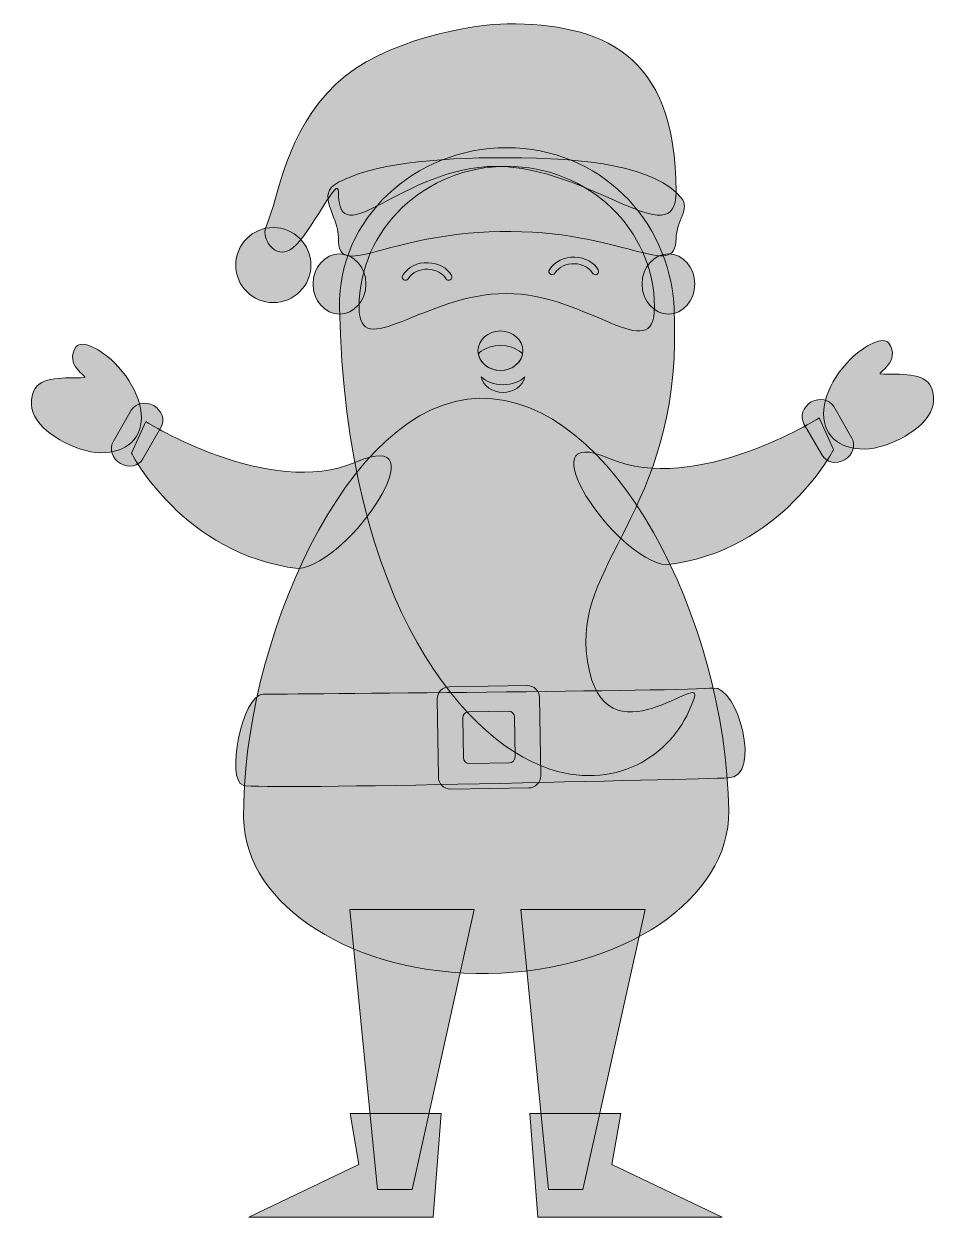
# Model space of a CAD drawing. Header units: inches. Extents: x 228 to 5960, y -2302 to -118.
# Drawn here: x 3893 to 4627, y -2297 to -1343 of the extents above; entities that cross this region are included whole.
import ezdxf

# ---------------------------------------------------------------- set-up
doc = ezdxf.new("R2010")
doc.units = ezdxf.units.IN
doc.header["$MEASUREMENT"] = 0
doc.layers.add('Layer 1', color=7, linetype='Continuous')

# ---------------------------------------------------------------- blocks, each defined once
blk = doc.blocks.new('block 3')
at = {"layer": 'Layer 1', "true_color": 0xfab587}
h = blk.add_hatch(color=31, dxfattribs=at)
h.dxf.hatch_style = 2
edge = h.paths.add_edge_path()
edge.add_spline(control_points=[(4429.96, -1550.71), (4429.96, -1564.03), (4420.51, -1574.82), (4408.85, -1574.82), (4397.18, -1574.82), (4387.72, -1564.03), (4387.72, -1550.71), (4387.72, -1537.41), (4397.18, -1526.61), (4408.85, -1526.61), (4420.51, -1526.61), (4429.96, -1537.41), (4429.96, -1550.71)], knot_values=[0, 0, 0, 0, 1, 1, 1, 2, 2, 2, 3, 3, 3, 4, 4, 4, 4], degree=3, periodic=1)
at = {"layer": 'Layer 1', "lineweight": 0}
blk.add_open_spline([(4429.96, -1550.71), (4429.96, -1564.03), (4420.51, -1574.82), (4408.85, -1574.82), (4397.18, -1574.82), (4387.72, -1564.03), (4387.72, -1550.71), (4387.72, -1537.41), (4397.18, -1526.61), (4408.85, -1526.61), (4420.51, -1526.61), (4429.96, -1537.41), (4429.96, -1550.71)], degree=3, knots=[0, 0, 0, 0, 1, 1, 1, 2, 2, 2, 3, 3, 3, 4, 4, 4, 4], dxfattribs=at)
blk = doc.blocks.new('block 4')
at = {"layer": 'Layer 1', "true_color": 0xfab587}
h = blk.add_hatch(color=31, dxfattribs=at)
h.dxf.hatch_style = 2
edge = h.paths.add_edge_path()
edge.add_spline(control_points=[(4166.65, -1550.71), (4166.65, -1564.03), (4157.2, -1574.82), (4145.54, -1574.82), (4133.86, -1574.82), (4124.41, -1564.03), (4124.41, -1550.71), (4124.41, -1537.41), (4133.86, -1526.61), (4145.54, -1526.61), (4157.2, -1526.61), (4166.65, -1537.41), (4166.65, -1550.71)], knot_values=[0, 0, 0, 0, 1, 1, 1, 2, 2, 2, 3, 3, 3, 4, 4, 4, 4], degree=3, periodic=1)
at = {"layer": 'Layer 1', "lineweight": 0}
blk.add_open_spline([(4166.65, -1550.71), (4166.65, -1564.03), (4157.2, -1574.82), (4145.54, -1574.82), (4133.86, -1574.82), (4124.41, -1564.03), (4124.41, -1550.71), (4124.41, -1537.41), (4133.86, -1526.61), (4145.54, -1526.61), (4157.2, -1526.61), (4166.65, -1537.41), (4166.65, -1550.71)], degree=3, knots=[0, 0, 0, 0, 1, 1, 1, 2, 2, 2, 3, 3, 3, 4, 4, 4, 4], dxfattribs=at)
blk = doc.blocks.new('block 5')
at = {"layer": 'Layer 1', "true_color": 0xec1c24}
h = blk.add_hatch(color=240, dxfattribs=at)
h.dxf.hatch_style = 2
edge = h.paths.add_edge_path()
edge.add_spline(control_points=[(3990.48, -1660.83), (3990.48, -1660.83), (3978.96, -1685.97), (3978.96, -1685.97), (3978.96, -1685.97), (4020.45, -1767.36), (4112.5, -1778.43), (4154.61, -1774.28), (4227.44, -1663.39), (4158.53, -1693.25), (4089.6, -1723.1), (3990.48, -1660.83), (3990.48, -1660.83)], knot_values=[0, 0, 0, 0, 1, 1, 1, 2, 2, 2, 3, 3, 3, 4, 4, 4, 4], degree=3, periodic=1)
at = {"layer": 'Layer 1', "lineweight": 0}
blk.add_open_spline([(3990.48, -1660.83), (3990.48, -1660.83), (3978.96, -1685.97), (3978.96, -1685.97), (3978.96, -1685.97), (4020.45, -1767.36), (4112.5, -1778.43), (4154.61, -1774.28), (4227.44, -1663.39), (4158.53, -1693.25), (4089.6, -1723.1), (3990.48, -1660.83), (3990.48, -1660.83)], degree=3, knots=[0, 0, 0, 0, 1, 1, 1, 2, 2, 2, 3, 3, 3, 4, 4, 4, 4], dxfattribs=at)
blk = doc.blocks.new('block 6')
at = {"layer": 'Layer 1', "true_color": 0x2d2932}
h = blk.add_hatch(color=250, dxfattribs=at)
h.dxf.hatch_style = 2
edge = h.paths.add_edge_path()
edge.add_spline(control_points=[(3984.17, -1670.59), (3977.4, -1684.37), (3956.96, -1690.65), (3933.9, -1681.29), (3910.85, -1671.92), (3892.88, -1655.93), (3900.68, -1636.71), (3905.97, -1623.67), (3926.27, -1626.36), (3941.41, -1625.56), (3944.72, -1625.37), (3924.5, -1615.4), (3934.88, -1600.86), (3938.9, -1595.25), (3954.07, -1602.43), (3965.47, -1613.85), (3983.06, -1631.43), (3991.95, -1654.79), (3984.17, -1670.59)], knot_values=[0, 0, 0, 0, 1, 1, 1, 2, 2, 2, 3, 3, 3, 4, 4, 4, 5, 5, 5, 6, 6, 6, 6], degree=3, periodic=1)
at = {"layer": 'Layer 1', "lineweight": 0}
blk.add_open_spline([(3984.17, -1670.59), (3977.4, -1684.37), (3956.96, -1690.65), (3933.9, -1681.29), (3910.85, -1671.92), (3892.88, -1655.93), (3900.68, -1636.71), (3905.97, -1623.67), (3926.27, -1626.36), (3941.41, -1625.56), (3944.72, -1625.37), (3924.5, -1615.4), (3934.88, -1600.86), (3938.9, -1595.25), (3954.07, -1602.43), (3965.47, -1613.85), (3983.06, -1631.43), (3991.95, -1654.79), (3984.17, -1670.59)], degree=3, knots=[0, 0, 0, 0, 1, 1, 1, 2, 2, 2, 3, 3, 3, 4, 4, 4, 5, 5, 5, 6, 6, 6, 6], dxfattribs=at)
blk = doc.blocks.new('block 7')
at = {"layer": 'Layer 1', "true_color": 0xf1f1f2}
h = blk.add_hatch(color=7, dxfattribs=at)
h.dxf.hatch_style = 2
edge = h.paths.add_edge_path()
edge.add_spline(control_points=[(3964.35, -1676.94), (3960.99, -1682.77), (3963.6, -1690.58), (3970.18, -1694.36), (3970.18, -1694.36), (3970.18, -1694.36), (3970.18, -1694.36), (3976.75, -1698.14), (3984.82, -1696.49), (3988.18, -1690.65), (3988.18, -1690.65), (4002.65, -1665.5), (4002.65, -1665.5), (4006.01, -1659.65), (4003.4, -1651.84), (3996.82, -1648.05), (3996.82, -1648.05), (3996.82, -1648.05), (3996.82, -1648.05), (3990.25, -1644.28), (3982.19, -1645.94), (3978.82, -1651.77), (3978.82, -1651.77), (3964.35, -1676.94), (3964.35, -1676.94)], knot_values=[0, 0, 0, 0, 1, 1, 1, 2, 2, 2, 3, 3, 3, 4, 4, 4, 5, 5, 5, 6, 6, 6, 7, 7, 7, 8, 8, 8, 8], degree=3, periodic=1)
at = {"layer": 'Layer 1', "lineweight": 0}
blk.add_open_spline([(3964.35, -1676.94), (3960.99, -1682.77), (3963.6, -1690.58), (3970.18, -1694.36), (3970.18, -1694.36), (3970.18, -1694.36), (3970.18, -1694.36), (3976.75, -1698.14), (3984.82, -1696.49), (3988.18, -1690.65), (3988.18, -1690.65), (4002.65, -1665.5), (4002.65, -1665.5), (4006.01, -1659.65), (4003.4, -1651.84), (3996.82, -1648.05), (3996.82, -1648.05), (3996.82, -1648.05), (3996.82, -1648.05), (3990.25, -1644.28), (3982.19, -1645.94), (3978.82, -1651.77), (3978.82, -1651.77), (3964.35, -1676.94), (3964.35, -1676.94)], degree=3, knots=[0, 0, 0, 0, 1, 1, 1, 2, 2, 2, 3, 3, 3, 4, 4, 4, 5, 5, 5, 6, 6, 6, 7, 7, 7, 8, 8, 8, 8], dxfattribs=at)
blk = doc.blocks.new('block 8')
at = {"layer": 'Layer 1', "true_color": 0xec1c24}
h = blk.add_hatch(color=240, dxfattribs=at)
h.dxf.hatch_style = 2
edge = h.paths.add_edge_path()
edge.add_spline(control_points=[(4457.1, -1972.46), (4458.17, -2042.65), (4372.1, -2100.85), (4264.87, -2102.46), (4157.64, -2104.07), (4069.86, -2048.48), (4068.81, -1978.28), (4066.76, -1842.04), (4150.74, -1643.79), (4257.96, -1642.17), (4365.19, -1640.57), (4454.83, -1820.18), (4457.1, -1972.46)], knot_values=[0, 0, 0, 0, 1, 1, 1, 2, 2, 2, 3, 3, 3, 4, 4, 4, 4], degree=3, periodic=1)
at = {"layer": 'Layer 1', "lineweight": 0}
blk.add_open_spline([(4457.1, -1972.46), (4458.17, -2042.65), (4372.1, -2100.85), (4264.87, -2102.46), (4157.64, -2104.07), (4069.86, -2048.48), (4068.81, -1978.28), (4066.76, -1842.04), (4150.74, -1643.79), (4257.96, -1642.17), (4365.19, -1640.57), (4454.83, -1820.18), (4457.1, -1972.46)], degree=3, knots=[0, 0, 0, 0, 1, 1, 1, 2, 2, 2, 3, 3, 3, 4, 4, 4, 4], dxfattribs=at)
blk = doc.blocks.new('block 9')
at = {"layer": 'Layer 1', "true_color": 0xec1c24}
h = blk.add_hatch(color=240, dxfattribs=at)
h.dxf.hatch_style = 2
h.paths.add_polyline_path([(4203.65, -2275.28), (4175.99, -2275.28), (4153.86, -2051.17), (4253.44, -2051.17)])
at = {"layer": 'Layer 1', "lineweight": 0}
blk.add_lwpolyline([(4203.65, -2275.28), (4175.99, -2275.28), (4153.86, -2051.17), (4253.44, -2051.17), (4203.65, -2275.28)], dxfattribs=at)
blk = doc.blocks.new('block 10')
at = {"layer": 'Layer 1', "true_color": 0xec1c24}
h = blk.add_hatch(color=240, dxfattribs=at)
h.dxf.hatch_style = 2
h.paths.add_polyline_path([(4340.41, -2275.28), (4312.74, -2275.28), (4290.62, -2051.17), (4390.2, -2051.17)])
at = {"layer": 'Layer 1', "lineweight": 0}
blk.add_lwpolyline([(4340.41, -2275.28), (4312.74, -2275.28), (4290.62, -2051.17), (4390.2, -2051.17), (4340.41, -2275.28)], dxfattribs=at)
blk = doc.blocks.new('block 11')
at = {"layer": 'Layer 1', "true_color": 0xec1c24}
h = blk.add_hatch(color=240, dxfattribs=at)
h.dxf.hatch_style = 2
edge = h.paths.add_edge_path()
edge.add_spline(control_points=[(4529.53, -1657.88), (4529.53, -1657.88), (4541.05, -1683.03), (4541.05, -1683.03), (4541.05, -1683.03), (4499.55, -1764.43), (4407.5, -1775.49), (4365.39, -1771.34), (4292.54, -1660.46), (4361.48, -1690.31), (4430.4, -1720.18), (4529.53, -1657.88), (4529.53, -1657.88)], knot_values=[0, 0, 0, 0, 1, 1, 1, 2, 2, 2, 3, 3, 3, 4, 4, 4, 4], degree=3, periodic=1)
at = {"layer": 'Layer 1', "lineweight": 0}
blk.add_open_spline([(4529.53, -1657.88), (4529.53, -1657.88), (4541.05, -1683.03), (4541.05, -1683.03), (4541.05, -1683.03), (4499.55, -1764.43), (4407.5, -1775.49), (4365.39, -1771.34), (4292.54, -1660.46), (4361.48, -1690.31), (4430.4, -1720.18), (4529.53, -1657.88), (4529.53, -1657.88)], degree=3, knots=[0, 0, 0, 0, 1, 1, 1, 2, 2, 2, 3, 3, 3, 4, 4, 4, 4], dxfattribs=at)
blk = doc.blocks.new('block 12')
at = {"layer": 'Layer 1', "true_color": 0x2d2932}
h = blk.add_hatch(color=250, dxfattribs=at)
h.dxf.hatch_style = 2
h.paths.add_polyline_path([(4356.25, -2297.46), (4451.74, -2297.46), (4363.63, -2255.42), (4370.83, -2214.46), (4297.81, -2214.46), (4304.29, -2297.46)])
at = {"layer": 'Layer 1', "lineweight": 0}
blk.add_lwpolyline([(4356.25, -2297.46), (4451.74, -2297.46), (4363.63, -2255.42), (4370.83, -2214.46), (4297.81, -2214.46), (4304.29, -2297.46), (4356.25, -2297.46)], dxfattribs=at)
blk = doc.blocks.new('block 13')
at = {"layer": 'Layer 1', "true_color": 0x2d2932}
h = blk.add_hatch(color=250, dxfattribs=at)
h.dxf.hatch_style = 2
h.paths.add_polyline_path([(4168.52, -2297.46), (4073.03, -2297.46), (4161.14, -2255.42), (4153.95, -2214.46), (4226.97, -2214.46), (4220.49, -2297.46)])
at = {"layer": 'Layer 1', "lineweight": 0}
blk.add_lwpolyline([(4168.52, -2297.46), (4073.03, -2297.46), (4161.14, -2255.42), (4153.95, -2214.46), (4226.97, -2214.46), (4220.49, -2297.46), (4168.52, -2297.46)], dxfattribs=at)
blk = doc.blocks.new('block 14')
at = {"layer": 'Layer 1', "true_color": 0x603813}
h = blk.add_hatch(color=39, dxfattribs=at)
h.dxf.hatch_style = 2
edge = h.paths.add_edge_path()
edge.add_spline(control_points=[(4456.71, -1946.04), (4429.35, -1946.74), (4082.43, -1955.8), (4068.41, -1951.87), (4054.39, -1947.94), (4067.33, -1879.27), (4084.3, -1879.02), (4101.3, -1878.75), (4424.55, -1876.41), (4444.55, -1874.04), (4464.53, -1871.67), (4484.08, -1945.35), (4456.71, -1946.04)], knot_values=[0, 0, 0, 0, 1, 1, 1, 2, 2, 2, 3, 3, 3, 4, 4, 4, 4], degree=3, periodic=1)
at = {"layer": 'Layer 1', "lineweight": 0}
blk.add_open_spline([(4456.71, -1946.04), (4429.35, -1946.74), (4082.43, -1955.8), (4068.41, -1951.87), (4054.39, -1947.94), (4067.33, -1879.27), (4084.3, -1879.02), (4101.3, -1878.75), (4424.55, -1876.41), (4444.55, -1874.04), (4464.53, -1871.67), (4484.08, -1945.35), (4456.71, -1946.04)], degree=3, knots=[0, 0, 0, 0, 1, 1, 1, 2, 2, 2, 3, 3, 3, 4, 4, 4, 4], dxfattribs=at)
blk = doc.blocks.new('block 15')
at = {"layer": 'Layer 1', "true_color": 0xf6921e}
h = blk.add_hatch(color=30, dxfattribs=at)
h.dxf.hatch_style = 2
edge = h.paths.add_edge_path()
edge.add_spline(control_points=[(4295.78, -1872.1), (4295.78, -1872.1), (4233.29, -1873.05), (4233.29, -1873.05), (4227.93, -1873.12), (4223.64, -1877.54), (4223.71, -1882.91), (4223.71, -1882.91), (4224.65, -1945.4), (4224.65, -1945.4), (4224.73, -1950.78), (4229.16, -1955.06), (4234.52, -1954.97), (4234.52, -1954.97), (4297.02, -1954.04), (4297.02, -1954.04), (4302.39, -1953.95), (4306.67, -1949.55), (4306.6, -1944.17), (4306.6, -1944.17), (4305.66, -1881.69), (4305.66, -1881.69), (4305.57, -1876.3), (4301.16, -1872.02), (4295.78, -1872.1)], knot_values=[0, 0, 0, 0, 1, 1, 1, 2, 2, 2, 3, 3, 3, 4, 4, 4, 5, 5, 5, 6, 6, 6, 7, 7, 7, 8, 8, 8, 8], degree=3, periodic=1)
edge = h.paths.add_edge_path()
edge.add_spline(control_points=[(4286.1, -1929.03), (4286.15, -1931.74), (4283.97, -1933.97), (4281.26, -1934.02), (4281.26, -1934.02), (4249.66, -1934.49), (4249.66, -1934.49), (4246.95, -1934.53), (4244.72, -1932.36), (4244.68, -1929.65), (4244.68, -1929.65), (4244.21, -1898.05), (4244.21, -1898.05), (4244.17, -1895.33), (4246.33, -1893.11), (4249.05, -1893.07), (4249.05, -1893.07), (4280.64, -1892.6), (4280.64, -1892.6), (4283.35, -1892.56), (4285.59, -1894.71), (4285.63, -1897.43), (4285.63, -1897.43), (4286.1, -1929.03), (4286.1, -1929.03)], knot_values=[0, 0, 0, 0, 1, 1, 1, 2, 2, 2, 3, 3, 3, 4, 4, 4, 5, 5, 5, 6, 6, 6, 7, 7, 7, 8, 8, 8, 8], degree=3, periodic=1)
at = {"layer": 'Layer 1', "lineweight": 0}
for points in [[(4295.78, -1872.1), (4295.78, -1872.1), (4233.29, -1873.05), (4233.29, -1873.05), (4227.93, -1873.12), (4223.64, -1877.54), (4223.71, -1882.91), (4223.71, -1882.91), (4224.65, -1945.4), (4224.65, -1945.4), (4224.73, -1950.78), (4229.16, -1955.06), (4234.52, -1954.97), (4234.52, -1954.97), (4297.02, -1954.04), (4297.02, -1954.04), (4302.39, -1953.95), (4306.67, -1949.55), (4306.6, -1944.17), (4306.6, -1944.17), (4305.66, -1881.69), (4305.66, -1881.69), (4305.57, -1876.3), (4301.16, -1872.02), (4295.78, -1872.1)], [(4286.1, -1929.03), (4286.15, -1931.74), (4283.97, -1933.97), (4281.26, -1934.02), (4281.26, -1934.02), (4249.66, -1934.49), (4249.66, -1934.49), (4246.95, -1934.53), (4244.72, -1932.36), (4244.68, -1929.65), (4244.68, -1929.65), (4244.21, -1898.05), (4244.21, -1898.05), (4244.17, -1895.33), (4246.33, -1893.11), (4249.05, -1893.07), (4249.05, -1893.07), (4280.64, -1892.6), (4280.64, -1892.6), (4283.35, -1892.56), (4285.59, -1894.71), (4285.63, -1897.43), (4285.63, -1897.43), (4286.1, -1929.03), (4286.1, -1929.03)]]:
    blk.add_open_spline(points, degree=3, knots=[0, 0, 0, 0, 1, 1, 1, 2, 2, 2, 3, 3, 3, 4, 4, 4, 5, 5, 5, 6, 6, 6, 7, 7, 7, 8, 8, 8, 8], dxfattribs=at)
blk = doc.blocks.new('block 16')
at = {"layer": 'Layer 1', "true_color": 0xf1f1f2}
h = blk.add_hatch(color=7, dxfattribs=at)
h.dxf.hatch_style = 2
edge = h.paths.add_edge_path()
edge.add_spline(control_points=[(4413.29, -1569.23), (4421.59, -1726.36), (4336.45, -1770.21), (4343.08, -1844.37), (4351.73, -1941.2), (4436.11, -1860.36), (4429.61, -1881.27), (4416.84, -1922.32), (4374.77, -1954.97), (4320, -1940.74), (4248.44, -1922.13), (4150, -1807.96), (4145.56, -1569.23), (4144.23, -1498.77), (4205.49, -1441.62), (4279.43, -1441.62), (4353.35, -1441.62), (4409.58, -1498.85), (4413.29, -1569.23)], knot_values=[0, 0, 0, 0, 1, 1, 1, 2, 2, 2, 3, 3, 3, 4, 4, 4, 5, 5, 5, 6, 6, 6, 6], degree=3, periodic=1)
at = {"layer": 'Layer 1', "lineweight": 0}
blk.add_open_spline([(4413.29, -1569.23), (4421.59, -1726.36), (4336.45, -1770.21), (4343.08, -1844.37), (4351.73, -1941.2), (4436.11, -1860.36), (4429.61, -1881.27), (4416.84, -1922.32), (4374.77, -1954.97), (4320, -1940.74), (4248.44, -1922.13), (4150, -1807.96), (4145.56, -1569.23), (4144.23, -1498.77), (4205.49, -1441.62), (4279.43, -1441.62), (4353.35, -1441.62), (4409.58, -1498.85), (4413.29, -1569.23)], degree=3, knots=[0, 0, 0, 0, 1, 1, 1, 2, 2, 2, 3, 3, 3, 4, 4, 4, 5, 5, 5, 6, 6, 6, 6], dxfattribs=at)
blk = doc.blocks.new('block 17')
at = {"layer": 'Layer 1', "true_color": 0xfab587}
h = blk.add_hatch(color=31, dxfattribs=at)
h.dxf.hatch_style = 2
edge = h.paths.add_edge_path()
edge.add_spline(control_points=[(4397.66, -1569.23), (4397.66, -1617.81), (4344.23, -1558.32), (4278.93, -1558.32), (4213.63, -1558.32), (4161.19, -1614.32), (4161.19, -1569.23), (4161.19, -1506.98), (4214.12, -1456.51), (4279.43, -1456.51), (4344.71, -1456.51), (4397.66, -1506.98), (4397.66, -1569.23)], knot_values=[0, 0, 0, 0, 1, 1, 1, 2, 2, 2, 3, 3, 3, 4, 4, 4, 4], degree=3, periodic=1)
at = {"layer": 'Layer 1', "lineweight": 0}
blk.add_open_spline([(4397.66, -1569.23), (4397.66, -1617.81), (4344.23, -1558.32), (4278.93, -1558.32), (4213.63, -1558.32), (4161.19, -1614.32), (4161.19, -1569.23), (4161.19, -1506.98), (4214.12, -1456.51), (4279.43, -1456.51), (4344.71, -1456.51), (4397.66, -1506.98), (4397.66, -1569.23)], degree=3, knots=[0, 0, 0, 0, 1, 1, 1, 2, 2, 2, 3, 3, 3, 4, 4, 4, 4], dxfattribs=at)
blk = doc.blocks.new('block 19')
at = {"layer": 'Layer 1', "true_color": 0xec1c24}
h = blk.add_hatch(color=240, dxfattribs=at)
h.dxf.hatch_style = 2
edge = h.paths.add_edge_path()
edge.add_spline(control_points=[(4414.96, -1476.88), (4414.96, -1528.66), (4345.58, -1456.6), (4270.92, -1456.6), (4196.26, -1456.6), (4144.61, -1528.66), (4144.61, -1476.88), (4144.61, -1463.47), (4126.37, -1502.71), (4111.05, -1519.11), (4095.74, -1535.54), (4082.62, -1514.47), (4086.49, -1505.49), (4097.67, -1479.51), (4101.75, -1430), (4142.87, -1390.49), (4179.83, -1354.99), (4253.88, -1342.54), (4279.79, -1342.54), (4354.45, -1342.54), (4414.96, -1364.51), (4414.96, -1476.88)], knot_values=[0, 0, 0, 0, 1, 1, 1, 2, 2, 2, 3, 3, 3, 4, 4, 4, 5, 5, 5, 6, 6, 6, 7, 7, 7, 7], degree=3, periodic=1)
at = {"layer": 'Layer 1', "lineweight": 0}
blk.add_open_spline([(4414.96, -1476.88), (4414.96, -1528.66), (4345.58, -1456.6), (4270.92, -1456.6), (4196.26, -1456.6), (4144.61, -1528.66), (4144.61, -1476.88), (4144.61, -1463.47), (4126.37, -1502.71), (4111.05, -1519.11), (4095.74, -1535.54), (4082.62, -1514.47), (4086.49, -1505.49), (4097.67, -1479.51), (4101.75, -1430), (4142.87, -1390.49), (4179.83, -1354.99), (4253.88, -1342.54), (4279.79, -1342.54), (4354.45, -1342.54), (4414.96, -1364.51), (4414.96, -1476.88)], degree=3, knots=[0, 0, 0, 0, 1, 1, 1, 2, 2, 2, 3, 3, 3, 4, 4, 4, 5, 5, 5, 6, 6, 6, 7, 7, 7, 7], dxfattribs=at)
blk = doc.blocks.new('block 20')
at = {"layer": 'Layer 1', "true_color": 0xf1f1f2}
h = blk.add_hatch(color=7, dxfattribs=at)
h.dxf.hatch_style = 2
edge = h.paths.add_edge_path()
edge.add_spline(control_points=[(4414.96, -1514.23), (4414.96, -1549.21), (4371.42, -1506.68), (4273.91, -1508.75), (4179.54, -1510.75), (4144.61, -1548.16), (4144.61, -1514.23), (4144.61, -1495.12), (4125.85, -1479.19), (4144.61, -1469.33), (4172.26, -1454.81), (4218.95, -1449.62), (4279.43, -1449.62), (4344.75, -1449.62), (4398.39, -1456.89), (4419.14, -1481.78), (4426.49, -1490.6), (4414.96, -1500.19), (4414.96, -1514.23)], knot_values=[0, 0, 0, 0, 1, 1, 1, 2, 2, 2, 3, 3, 3, 4, 4, 4, 5, 5, 5, 6, 6, 6, 6], degree=3, periodic=1)
at = {"layer": 'Layer 1', "lineweight": 0}
blk.add_open_spline([(4414.96, -1514.23), (4414.96, -1549.21), (4371.42, -1506.68), (4273.91, -1508.75), (4179.54, -1510.75), (4144.61, -1548.16), (4144.61, -1514.23), (4144.61, -1495.12), (4125.85, -1479.19), (4144.61, -1469.33), (4172.26, -1454.81), (4218.95, -1449.62), (4279.43, -1449.62), (4344.75, -1449.62), (4398.39, -1456.89), (4419.14, -1481.78), (4426.49, -1490.6), (4414.96, -1500.19), (4414.96, -1514.23)], degree=3, knots=[0, 0, 0, 0, 1, 1, 1, 2, 2, 2, 3, 3, 3, 4, 4, 4, 5, 5, 5, 6, 6, 6, 6], dxfattribs=at)
blk = doc.blocks.new('block 21')
at = {"layer": 'Layer 1', "true_color": 0xf1f1f2}
h = blk.add_hatch(color=7, dxfattribs=at)
h.dxf.hatch_style = 2
edge = h.paths.add_edge_path()
edge.add_spline(control_points=[(4122.64, -1535.59), (4122.64, -1552.19), (4109.17, -1565.65), (4092.56, -1565.65), (4075.95, -1565.65), (4062.48, -1552.19), (4062.48, -1535.59), (4062.48, -1518.96), (4075.95, -1505.49), (4092.56, -1505.49), (4109.17, -1505.49), (4122.64, -1518.96), (4122.64, -1535.59)], knot_values=[0, 0, 0, 0, 1, 1, 1, 2, 2, 2, 3, 3, 3, 4, 4, 4, 4], degree=3, periodic=1)
at = {"layer": 'Layer 1', "lineweight": 0}
blk.add_open_spline([(4122.64, -1535.59), (4122.64, -1552.19), (4109.17, -1565.65), (4092.56, -1565.65), (4075.95, -1565.65), (4062.48, -1552.19), (4062.48, -1535.59), (4062.48, -1518.96), (4075.95, -1505.49), (4092.56, -1505.49), (4109.17, -1505.49), (4122.64, -1518.96), (4122.64, -1535.59)], degree=3, knots=[0, 0, 0, 0, 1, 1, 1, 2, 2, 2, 3, 3, 3, 4, 4, 4, 4], dxfattribs=at)
blk = doc.blocks.new('block 18')
at = {"layer": 'Layer 1'}
for name in ['block 19', 'block 20', 'block 21']:
    blk.add_blockref(name, (0, 0), dxfattribs=at)
blk = doc.blocks.new('block 22')
at = {"layer": 'Layer 1', "true_color": 0x2d2932}
h = blk.add_hatch(color=250, dxfattribs=at)
h.dxf.hatch_style = 2
edge = h.paths.add_edge_path()
edge.add_spline(control_points=[(4535.82, -1667.66), (4542.6, -1681.44), (4563.05, -1687.69), (4586.1, -1678.35), (4609.15, -1668.99), (4627.12, -1652.99), (4619.32, -1633.78), (4614.03, -1620.74), (4593.73, -1623.45), (4578.59, -1622.62), (4575.28, -1622.45), (4595.5, -1612.46), (4585.12, -1597.94), (4581.1, -1592.31), (4565.93, -1599.5), (4554.53, -1610.9), (4536.93, -1628.5), (4528.05, -1651.86), (4535.82, -1667.66)], knot_values=[0, 0, 0, 0, 1, 1, 1, 2, 2, 2, 3, 3, 3, 4, 4, 4, 5, 5, 5, 6, 6, 6, 6], degree=3, periodic=1)
at = {"layer": 'Layer 1', "lineweight": 0}
blk.add_open_spline([(4535.82, -1667.66), (4542.6, -1681.44), (4563.05, -1687.69), (4586.1, -1678.35), (4609.15, -1668.99), (4627.12, -1652.99), (4619.32, -1633.78), (4614.03, -1620.74), (4593.73, -1623.45), (4578.59, -1622.62), (4575.28, -1622.45), (4595.5, -1612.46), (4585.12, -1597.94), (4581.1, -1592.31), (4565.93, -1599.5), (4554.53, -1610.9), (4536.93, -1628.5), (4528.05, -1651.86), (4535.82, -1667.66)], degree=3, knots=[0, 0, 0, 0, 1, 1, 1, 2, 2, 2, 3, 3, 3, 4, 4, 4, 5, 5, 5, 6, 6, 6, 6], dxfattribs=at)
blk = doc.blocks.new('block 23')
at = {"layer": 'Layer 1', "true_color": 0xf1f1f2}
h = blk.add_hatch(color=7, dxfattribs=at)
h.dxf.hatch_style = 2
edge = h.paths.add_edge_path()
edge.add_spline(control_points=[(4555.65, -1674.01), (4559.01, -1679.86), (4556.4, -1687.65), (4549.82, -1691.42), (4549.82, -1691.42), (4549.82, -1691.42), (4549.82, -1691.42), (4543.24, -1695.22), (4535.18, -1693.55), (4531.82, -1687.69), (4531.82, -1687.69), (4517.34, -1662.55), (4517.34, -1662.55), (4513.98, -1656.71), (4516.59, -1648.92), (4523.18, -1645.14), (4523.18, -1645.14), (4523.18, -1645.14), (4523.18, -1645.14), (4529.75, -1641.34), (4537.81, -1643.01), (4541.18, -1648.85), (4541.18, -1648.85), (4555.65, -1674.01), (4555.65, -1674.01)], knot_values=[0, 0, 0, 0, 1, 1, 1, 2, 2, 2, 3, 3, 3, 4, 4, 4, 5, 5, 5, 6, 6, 6, 7, 7, 7, 8, 8, 8, 8], degree=3, periodic=1)
at = {"layer": 'Layer 1', "lineweight": 0}
blk.add_open_spline([(4555.65, -1674.01), (4559.01, -1679.86), (4556.4, -1687.65), (4549.82, -1691.42), (4549.82, -1691.42), (4549.82, -1691.42), (4549.82, -1691.42), (4543.24, -1695.22), (4535.18, -1693.55), (4531.82, -1687.69), (4531.82, -1687.69), (4517.34, -1662.55), (4517.34, -1662.55), (4513.98, -1656.71), (4516.59, -1648.92), (4523.18, -1645.14), (4523.18, -1645.14), (4523.18, -1645.14), (4523.18, -1645.14), (4529.75, -1641.34), (4537.81, -1643.01), (4541.18, -1648.85), (4541.18, -1648.85), (4555.65, -1674.01), (4555.65, -1674.01)], degree=3, knots=[0, 0, 0, 0, 1, 1, 1, 2, 2, 2, 3, 3, 3, 4, 4, 4, 5, 5, 5, 6, 6, 6, 7, 7, 7, 8, 8, 8, 8], dxfattribs=at)
blk = doc.blocks.new('block 24')
at = {"layer": 'Layer 1', "true_color": 0x371b14}
h = blk.add_hatch(color=19, dxfattribs=at)
h.dxf.hatch_style = 2
edge = h.paths.add_edge_path()
edge.add_spline(control_points=[(4232.89, -1547.72), (4231.96, -1547.72), (4231.06, -1547.22), (4230.59, -1546.34), (4228.34, -1542.12), (4222.57, -1539.12), (4216.23, -1538.89), (4209.48, -1538.64), (4203.74, -1541.41), (4200.53, -1546.5), (4199.75, -1547.72), (4198.14, -1548.09), (4196.92, -1547.32), (4195.71, -1546.55), (4195.34, -1544.94), (4196.11, -1543.72), (4200.28, -1537.11), (4207.87, -1533.33), (4216.42, -1533.67), (4224.68, -1533.97), (4232.05, -1537.98), (4235.2, -1543.88), (4235.87, -1545.16), (4235.39, -1546.74), (4234.12, -1547.42), (4233.73, -1547.62), (4233.31, -1547.72), (4232.89, -1547.72)], knot_values=[0, 0, 0, 0, 1, 1, 1, 2, 2, 2, 3, 3, 3, 4, 4, 4, 5, 5, 5, 6, 6, 6, 7, 7, 7, 8, 8, 8, 9, 9, 9, 9], degree=3, periodic=1)
at = {"layer": 'Layer 1', "lineweight": 0}
blk.add_open_spline([(4232.89, -1547.72), (4231.96, -1547.72), (4231.06, -1547.22), (4230.59, -1546.34), (4228.34, -1542.12), (4222.57, -1539.12), (4216.23, -1538.89), (4209.48, -1538.64), (4203.74, -1541.41), (4200.53, -1546.5), (4199.75, -1547.72), (4198.14, -1548.09), (4196.92, -1547.32), (4195.71, -1546.55), (4195.34, -1544.94), (4196.11, -1543.72), (4200.28, -1537.11), (4207.87, -1533.33), (4216.42, -1533.67), (4224.68, -1533.97), (4232.05, -1537.98), (4235.2, -1543.88), (4235.87, -1545.16), (4235.39, -1546.74), (4234.12, -1547.42), (4233.73, -1547.62), (4233.31, -1547.72), (4232.89, -1547.72)], degree=3, knots=[0, 0, 0, 0, 1, 1, 1, 2, 2, 2, 3, 3, 3, 4, 4, 4, 5, 5, 5, 6, 6, 6, 7, 7, 7, 8, 8, 8, 9, 9, 9, 9], dxfattribs=at)
blk = doc.blocks.new('block 25')
at = {"layer": 'Layer 1', "true_color": 0x371b14}
h = blk.add_hatch(color=19, dxfattribs=at)
h.dxf.hatch_style = 2
edge = h.paths.add_edge_path()
edge.add_spline(control_points=[(4350.35, -1543.29), (4349.42, -1543.29), (4348.51, -1542.79), (4348.04, -1541.91), (4345.79, -1537.69), (4340.01, -1534.7), (4333.67, -1534.47), (4326.9, -1534.23), (4321.19, -1536.99), (4317.98, -1542.08), (4317.21, -1543.29), (4315.59, -1543.66), (4314.38, -1542.89), (4313.16, -1542.12), (4312.79, -1540.51), (4313.56, -1539.29), (4317.73, -1532.69), (4325.33, -1528.95), (4333.86, -1529.25), (4342.13, -1529.55), (4349.5, -1533.56), (4352.65, -1539.45), (4353.33, -1540.72), (4352.85, -1542.31), (4351.58, -1542.98), (4351.19, -1543.19), (4350.76, -1543.29), (4350.35, -1543.29)], knot_values=[0, 0, 0, 0, 1, 1, 1, 2, 2, 2, 3, 3, 3, 4, 4, 4, 5, 5, 5, 6, 6, 6, 7, 7, 7, 8, 8, 8, 9, 9, 9, 9], degree=3, periodic=1)
at = {"layer": 'Layer 1', "lineweight": 0}
blk.add_open_spline([(4350.35, -1543.29), (4349.42, -1543.29), (4348.51, -1542.79), (4348.04, -1541.91), (4345.79, -1537.69), (4340.01, -1534.7), (4333.67, -1534.47), (4326.9, -1534.23), (4321.19, -1536.99), (4317.98, -1542.08), (4317.21, -1543.29), (4315.59, -1543.66), (4314.38, -1542.89), (4313.16, -1542.12), (4312.79, -1540.51), (4313.56, -1539.29), (4317.73, -1532.69), (4325.33, -1528.95), (4333.86, -1529.25), (4342.13, -1529.55), (4349.5, -1533.56), (4352.65, -1539.45), (4353.33, -1540.72), (4352.85, -1542.31), (4351.58, -1542.98), (4351.19, -1543.19), (4350.76, -1543.29), (4350.35, -1543.29)], degree=3, knots=[0, 0, 0, 0, 1, 1, 1, 2, 2, 2, 3, 3, 3, 4, 4, 4, 5, 5, 5, 6, 6, 6, 7, 7, 7, 8, 8, 8, 9, 9, 9, 9], dxfattribs=at)
blk = doc.blocks.new('block 26')
at = {"layer": 'Layer 1', "true_color": 0xa64b41}
h = blk.add_hatch(color=15, dxfattribs=at)
h.dxf.hatch_style = 2
edge = h.paths.add_edge_path()
edge.add_spline(control_points=[(4292.34, -1604.09), (4292.34, -1612.8), (4284.29, -1619.87), (4274.37, -1619.87), (4264.43, -1619.87), (4256.39, -1612.8), (4256.39, -1604.09), (4256.39, -1595.39), (4264.43, -1588.31), (4274.37, -1588.31), (4284.29, -1588.31), (4292.34, -1595.39), (4292.34, -1604.09)], knot_values=[0, 0, 0, 0, 1, 1, 1, 2, 2, 2, 3, 3, 3, 4, 4, 4, 4], degree=3, periodic=1)
at = {"layer": 'Layer 1', "lineweight": 0}
blk.add_open_spline([(4292.34, -1604.09), (4292.34, -1612.8), (4284.29, -1619.87), (4274.37, -1619.87), (4264.43, -1619.87), (4256.39, -1612.8), (4256.39, -1604.09), (4256.39, -1595.39), (4264.43, -1588.31), (4274.37, -1588.31), (4284.29, -1588.31), (4292.34, -1595.39), (4292.34, -1604.09)], degree=3, knots=[0, 0, 0, 0, 1, 1, 1, 2, 2, 2, 3, 3, 3, 4, 4, 4, 4], dxfattribs=at)
blk = doc.blocks.new('block 27')
at = {"layer": 'Layer 1', "true_color": 0xd0d2d3}
h = blk.add_hatch(color=254, dxfattribs=at)
h.dxf.hatch_style = 2
edge = h.paths.add_edge_path()
edge.add_spline(control_points=[(4276.44, -1631.31), (4269.24, -1631.31), (4262.91, -1628.83), (4258.87, -1625.04), (4260.6, -1632.15), (4267.8, -1637.51), (4276.44, -1637.51), (4285.08, -1637.51), (4292.27, -1632.15), (4294.01, -1625.04), (4289.97, -1628.83), (4283.64, -1631.31), (4276.44, -1631.31)], knot_values=[0, 0, 0, 0, 1, 1, 1, 2, 2, 2, 3, 3, 3, 4, 4, 4, 4], degree=3, periodic=1)
at = {"layer": 'Layer 1', "lineweight": 0}
blk.add_open_spline([(4276.44, -1631.31), (4269.24, -1631.31), (4262.91, -1628.83), (4258.87, -1625.04), (4260.6, -1632.15), (4267.8, -1637.51), (4276.44, -1637.51), (4285.08, -1637.51), (4292.27, -1632.15), (4294.01, -1625.04), (4289.97, -1628.83), (4283.64, -1631.31), (4276.44, -1631.31)], degree=3, knots=[0, 0, 0, 0, 1, 1, 1, 2, 2, 2, 3, 3, 3, 4, 4, 4, 4], dxfattribs=at)
blk = doc.blocks.new('block 28')
at = {"layer": 'Layer 1', "true_color": 0xdd6658}
h = blk.add_hatch(color=13, dxfattribs=at)
h.dxf.hatch_style = 2
edge = h.paths.add_edge_path()
edge.add_spline(control_points=[(4256.69, -1606.74), (4258.12, -1614.19), (4265.46, -1619.87), (4274.37, -1619.87), (4283.26, -1619.87), (4290.6, -1614.19), (4292.05, -1606.74), (4292.05, -1606.74), (4286.64, -1599.82), (4274.37, -1599.82), (4262.09, -1599.82), (4256.69, -1606.74), (4256.69, -1606.74)], knot_values=[0, 0, 0, 0, 1, 1, 1, 2, 2, 2, 3, 3, 3, 4, 4, 4, 4], degree=3, periodic=1)
at = {"layer": 'Layer 1', "lineweight": 0}
blk.add_open_spline([(4256.69, -1606.74), (4258.12, -1614.19), (4265.46, -1619.87), (4274.37, -1619.87), (4283.26, -1619.87), (4290.6, -1614.19), (4292.05, -1606.74), (4292.05, -1606.74), (4286.64, -1599.82), (4274.37, -1599.82), (4262.09, -1599.82), (4256.69, -1606.74), (4256.69, -1606.74)], degree=3, knots=[0, 0, 0, 0, 1, 1, 1, 2, 2, 2, 3, 3, 3, 4, 4, 4, 4], dxfattribs=at)
blk = doc.blocks.new('block 2')
at = {"layer": 'Layer 1'}
for name in ['block 18', 'block 16', 'block 17', 'block 4', 'block 3', 'block 24', 'block 25', 'block 26', 'block 22', 'block 6', 'block 28', 'block 27', 'block 8', 'block 23', 'block 7', 'block 5', 'block 11', 'block 14', 'block 15', 'block 9', 'block 10', 'block 13', 'block 12']:
    blk.add_blockref(name, (0, 0), dxfattribs=at)

msp = doc.modelspace()

# ---------------------------------------------------------------- block references
at = {"layer": 'Layer 1'}
msp.add_blockref('block 2', (0, 0), dxfattribs=at)

doc.saveas('drawing.dxf')
